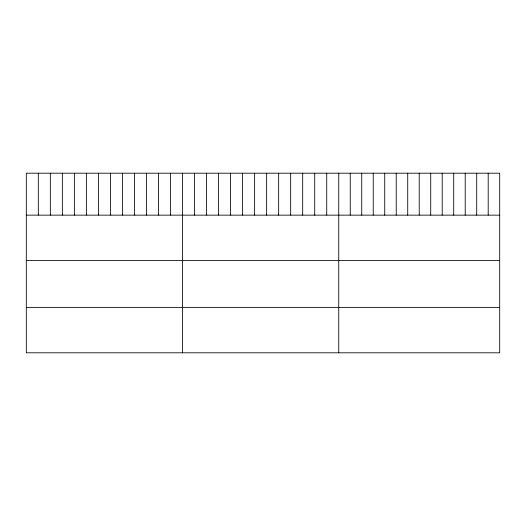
<?xml version="1.0" encoding="UTF-8"?>
<svg xmlns="http://www.w3.org/2000/svg" width="526" height="526" viewBox="0 0 526 526"><rect width="100%" height="100%" fill="white"/><g stroke="black" fill="none" stroke-linecap="round" stroke-linejoin="round"><path stroke-width="0.79" d="M499.7 215.147L499.7 352.801L26.3 352.801L26.3 173.199L499.7 173.199L499.7 215.147L26.3 215.147M26.3 260.574L499.7 260.574M26.3 307.375L499.7 307.375M488.2 173.199L488.2 215.147M476.707 173.199L476.707 215.147M465.208 173.199L465.208 215.147M453.714 173.199L453.714 215.147M442.215 173.199L442.215 215.147M430.722 173.199L430.722 215.147M419.222 173.199L419.222 215.147M407.722 173.199L407.722 215.147M396.229 173.199L396.229 215.147M384.73 173.199L384.73 215.147M373.236 173.199L373.236 215.147M361.737 173.199L361.737 215.147M350.244 173.199L350.244 215.147M338.744 173.199L338.744 352.801M326.725 173.199L326.725 215.147M314.712 173.199L314.712 215.147M302.693 173.199L302.693 215.147M290.674 173.199L290.674 215.147M278.662 173.199L278.662 215.147M266.643 173.199L266.643 215.147M254.623 173.199L254.623 215.147M242.604 173.199L242.604 215.147M230.592 173.199L230.592 215.147M218.573 173.199L218.573 215.147M206.554 173.199L206.554 215.147M194.541 173.199L194.541 215.147M182.522 173.199L182.522 352.801M170.503 173.199L170.503 215.147M158.49 173.199L158.49 215.147M146.471 173.199L146.471 215.147M134.452 173.199L134.452 215.147M122.44 173.199L122.44 215.147M110.421 173.199L110.421 215.147M98.401 173.199L98.401 215.147M86.382 173.199L86.382 215.147M74.37 173.199L74.37 215.147M62.351 173.199L62.351 215.147M50.332 173.199L50.332 215.147M38.319 173.199L38.319 215.147"/></g></svg>
